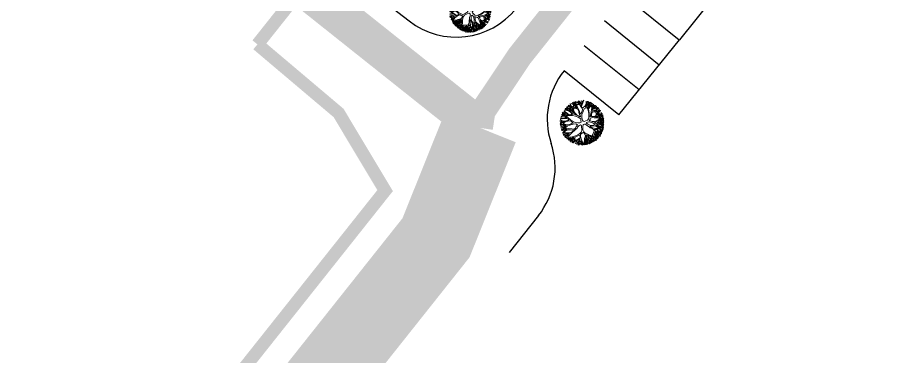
# Model space of a CAD drawing. Header units: metres. Extents: x -664657 to -643449, y -1076720 to -1062383.
# Drawn here: x -660421.5 to -660353.4, y -1066221.1 to -1066194.7 of the extents above; entities that cross this region are included whole.
import ezdxf

# ---------------------------------------------------------------- set-up
doc = ezdxf.new("R2010")
doc.units = ezdxf.units.M
doc.header["$LTSCALE"] = 0.1
doc.linetypes.add('DASHED', pattern=[19.05, 12.7, -6.35])
doc.linetypes.add('EVENDASH', pattern=[6.35, 3.175, -3.175])
doc.layers.get('0').update_dxf_attribs({"color": 8, "lineweight": 9})
doc.layers.add('AA_THER_DOPRAVA', color=142, linetype='Continuous')
doc.layers.add('AA_THER_KOMUNIKACE', color=201, linetype='Continuous')
doc.layers.add('AA_THER_STAFAZ', color=252, linetype='Continuous', lineweight=0)

# ---------------------------------------------------------------- blocks, each defined once
blk = doc.blocks.new('A$C0C461CEA')
for p, q in [((-0.394, 0.388), (-0.424, 0.459)), ((-0.424, 0.459), (-0.372, 0.399)), ((-0.386, 0.487), (-0.377, 0.497)), ((-0.28, 0.452), (-0.386, 0.487)), ((-0.377, 0.497), (-0.291, 0.473)), ((-0.291, 0.473), (-0.326, 0.577)), ((-0.326, 0.577), (-0.279, 0.488)), ((-0.256, 0.522), (-0.284, 0.582)), ((-0.284, 0.582), (-0.25, 0.553)), ((-0.209, 0.421), (-0.28, 0.452)), ((-0.279, 0.488), (-0.209, 0.448)), ((-0.207, 0.472), (-0.256, 0.522)), ((-0.25, 0.553), (-0.251, 0.627)), ((-0.251, 0.627), (-0.205, 0.61)), ((-0.215, 0.587), (-0.164, 0.562)), ((-0.208, 0.57), (-0.215, 0.587)), ((-0.212, 0.536), (-0.208, 0.57)), ((-0.186, 0.48), (-0.212, 0.536)), ((-0.209, 0.448), (-0.207, 0.472)), ((-0.205, 0.61), (-0.205, 0.641)), ((-0.205, 0.641), (-0.143, 0.596)), ((-0.163, 0.47), (-0.186, 0.48)), ((-0.164, 0.562), (-0.163, 0.47)), ((-0.143, 0.596), (-0.108, 0.579)), ((-0.134, 0.562), (-0.138, 0.487)), ((-0.138, 0.487), (-0.095, 0.443)), ((-0.108, 0.579), (-0.136, 0.688)), ((-0.136, 0.688), (-0.031, 0.479)), ((-0.111, 0.544), (-0.134, 0.562)), ((-0.084, 0.536), (-0.111, 0.544)), ((-0.095, 0.443), (-0.013, 0.385)), ((-0.062, 0.681), (-0.084, 0.71)), ((-0.084, 0.71), (-0.025, 0.681)), ((-0.05, 0.471), (-0.084, 0.536)), ((0.086, 0.573), (-0.062, 0.681)), ((-0.013, 0.385), (-0.05, 0.471)), ((-0.031, 0.479), (0.019, 0.379)), ((-0.025, 0.681), (-0.029, 0.73)), ((-0.029, 0.73), (-0.001, 0.656)), ((0.063, 0.606), (-0.009, 0.765)), ((-0.009, 0.765), (0.101, 0.706)), ((-0.001, 0.656), (0.063, 0.606)), ((0.049, 0.709), (0.1, 0.674)), ((0.071, 0.64), (0.049, 0.709)), ((0.115, 0.58), (0.071, 0.64)), ((0.141, 0.467), (0.086, 0.573)), ((0.101, 0.706), (0.094, 0.804)), ((0.094, 0.804), (0.195, 0.61)), ((0.1, 0.674), (0.148, 0.626)), ((0.154, 0.458), (0.115, 0.58)), ((0.214, 0.725), (0.134, 0.788)), ((0.134, 0.788), (0.212, 0.751)), ((0.175, 0.322), (0.141, 0.467)), ((0.148, 0.626), (0.198, 0.54)), ((0.193, 0.345), (0.154, 0.458)), ((0.191, 0.795), (0.205, 0.826)), ((0.231, 0.749), (0.191, 0.795)), ((0.195, 0.61), (0.214, 0.725)), ((0.198, 0.54), (0.234, 0.438)), ((0.205, 0.826), (0.247, 0.779)), ((0.212, 0.751), (0.231, 0.749)), ((0.212, 0.581), (0.226, 0.644)), ((0.236, 0.499), (0.212, 0.581)), ((0.226, 0.644), (0.236, 0.684)), ((0.236, 0.684), (0.278, 0.625)), ((0.281, 0.388), (0.236, 0.499)), ((0.247, 0.779), (0.283, 0.818)), ((0.256, 0.734), (0.28, 0.713)), ((0.257, 0.695), (0.256, 0.734)), ((0.272, 0.676), (0.257, 0.695)), ((0.278, 0.625), (0.267, 0.543)), ((0.267, 0.543), (0.281, 0.388)), ((0.291, 0.657), (0.272, 0.676)), ((0.283, 0.818), (0.273, 0.766)), ((0.273, 0.766), (0.303, 0.735)), ((0.28, 0.713), (0.29, 0.678)), ((0.29, 0.678), (0.291, 0.657)), ((0.298, 0.594), (0.316, 0.668)), ((0.299, 0.519), (0.298, 0.594)), ((0.359, 0.578), (0.299, 0.519)), ((0.303, 0.735), (0.335, 0.855)), ((0.318, 0.477), (0.314, 0.414)), ((0.316, 0.668), (0.354, 0.641)), ((0.392, 0.572), (0.318, 0.477)), ((0.335, 0.855), (0.332, 0.706)), ((0.332, 0.706), (0.398, 0.641)), ((0.354, 0.641), (0.373, 0.618)), ((0.373, 0.618), (0.359, 0.578)), ((0.448, 0.732), (0.381, 0.832)), ((0.381, 0.832), (0.473, 0.745)), ((0.469, 0.501), (0.392, 0.572)), ((0.398, 0.641), (0.448, 0.732)), ((0.419, 0.639), (0.417, 0.618)), ((0.417, 0.618), (0.449, 0.568)), ((0.438, 0.663), (0.419, 0.639)), ((0.471, 0.697), (0.438, 0.663)), ((0.449, 0.568), (0.492, 0.518)), ((0.483, 0.777), (0.463, 0.845)), ((0.463, 0.845), (0.503, 0.812)), ((0.532, 0.422), (0.469, 0.501)), ((0.482, 0.682), (0.471, 0.697)), ((0.473, 0.745), (0.483, 0.777)), ((0.492, 0.669), (0.482, 0.682)), ((0.49, 0.711), (0.491, 0.762)), ((0.505, 0.682), (0.49, 0.711)), ((0.491, 0.762), (0.519, 0.739)), ((0.503, 0.634), (0.492, 0.669)), ((0.492, 0.518), (0.511, 0.491)), ((0.503, 0.812), (0.541, 0.849)), ((0.512, 0.575), (0.503, 0.634)), ((0.518, 0.634), (0.505, 0.682)), ((0.511, 0.491), (0.512, 0.575)), ((0.519, 0.739), (0.518, 0.634)), ((0.541, 0.849), (0.523, 0.775)), ((0.523, 0.775), (0.552, 0.829)), ((0.53, 0.531), (0.539, 0.622)), ((0.551, 0.471), (0.53, 0.531)), ((0.539, 0.622), (0.547, 0.66)), ((0.544, 0.723), (0.568, 0.689)), ((0.547, 0.66), (0.544, 0.723)), ((0.552, 0.829), (0.55, 0.733)), ((0.55, 0.733), (0.572, 0.716)), ((0.562, 0.609), (0.551, 0.471)), ((0.568, 0.689), (0.562, 0.609)), ((0.574, 0.456), (0.571, 0.374)), ((0.572, 0.716), (0.592, 0.82)), ((0.581, 0.563), (0.574, 0.456)), ((0.6, 0.66), (0.581, 0.563)), ((0.592, 0.82), (0.599, 0.69)), ((0.599, 0.69), (0.656, 0.641)), ((0.629, 0.644), (0.6, 0.66)), ((0.732, 0.619), (0.623, 0.824)), ((0.623, 0.824), (0.721, 0.691)), ((0.699, 0.587), (0.629, 0.644)), ((0.656, 0.641), (0.716, 0.594)), ((0.735, 0.569), (0.699, 0.587)), ((0.716, 0.594), (0.732, 0.619)), ((0.721, 0.691), (0.725, 0.772)), ((0.725, 0.772), (0.739, 0.638)), ((0.736, 0.502), (0.735, 0.569)), ((0.738, 0.409), (0.736, 0.502)), ((0.739, 0.638), (0.773, 0.691)), ((0.756, 0.617), (0.75, 0.55)), ((0.75, 0.55), (0.759, 0.494)), ((0.785, 0.647), (0.756, 0.617)), ((0.759, 0.494), (0.811, 0.549)), ((0.773, 0.691), (0.762, 0.79)), ((0.762, 0.79), (0.78, 0.708)), ((0.772, 0.454), (0.768, 0.41)), ((0.847, 0.53), (0.772, 0.454)), ((0.78, 0.708), (0.782, 0.71)), ((0.782, 0.71), (0.826, 0.755)), ((0.811, 0.549), (0.785, 0.647)), ((0.826, 0.755), (0.807, 0.687)), ((0.807, 0.687), (0.84, 0.599)), ((0.84, 0.599), (0.888, 0.613)), ((1.024, 0.679), (0.847, 0.53)), ((0.888, 0.613), (0.897, 0.711)), ((0.897, 0.711), (0.915, 0.627)), ((0.915, 0.627), (1.024, 0.679)), ((0.955, 0.401), (1.039, 0.454)), ((1.039, 0.454), (1.103, 0.589)), ((1.103, 0.589), (1.074, 0.465)), ((1.074, 0.465), (1.137, 0.506)), ((1.117, 0.447), (1.085, 0.438)), ((1.102, 0.394), (1.117, 0.447)), ((1.137, 0.506), (1.166, 0.562)), ((1.154, 0.472), (1.142, 0.409)), ((1.213, 0.508), (1.154, 0.472)), ((1.166, 0.562), (1.164, 0.508)), ((1.164, 0.508), (1.213, 0.508)), ((1.193, 0.416), (1.206, 0.47)), ((1.206, 0.47), (1.232, 0.441)), ((-0.493, -0.002), (-0.644, 0.041)), ((-0.644, 0.041), (-0.485, 0.03)), ((-0.635, 0.101), (-0.551, 0.117)), ((-0.519, 0.086), (-0.635, 0.101)), ((-0.612, 0.165), (-0.577, 0.172)), ((-0.557, 0.142), (-0.612, 0.165)), ((-0.577, 0.172), (-0.583, 0.229)), ((-0.583, 0.229), (-0.536, 0.174)), ((-0.551, 0.117), (-0.557, 0.142)), ((-0.526, 0.187), (-0.556, 0.247)), ((-0.556, 0.247), (-0.505, 0.187)), ((-0.495, 0.221), (-0.55, 0.309)), ((-0.55, 0.309), (-0.495, 0.256)), ((-0.536, 0.174), (-0.526, 0.187)), ((-0.509, 0.126), (-0.526, 0.126)), ((-0.526, 0.126), (-0.492, 0.08)), ((-0.485, 0.03), (-0.519, 0.086)), ((-0.416, 0.057), (-0.509, 0.126)), ((-0.505, 0.187), (-0.335, 0.163)), ((-0.436, 0.238), (-0.503, 0.376)), ((-0.503, 0.376), (-0.397, 0.235)), ((-0.495, 0.256), (-0.436, 0.238)), ((-0.415, 0.205), (-0.495, 0.221)), ((-0.492, 0.08), (-0.453, 0.038)), ((-0.394, 0.371), (-0.482, 0.412)), ((-0.482, 0.412), (-0.394, 0.388)), ((-0.444, 0.15), (-0.46, 0.141)), ((-0.46, 0.141), (-0.318, -0.013)), ((-0.453, 0.038), (-0.411, 0.003)), ((-0.353, 0.149), (-0.444, 0.15)), ((-0.354, -0.026), (-0.416, 0.057)), ((-0.335, 0.163), (-0.415, 0.205)), ((-0.411, 0.003), (-0.354, -0.026)), ((-0.397, 0.235), (-0.263, 0.181)), ((-0.256, 0.32), (-0.394, 0.371)), ((-0.372, 0.399), (-0.265, 0.347)), ((-0.273, 0.155), (-0.353, 0.149)), ((-0.191, 0.121), (-0.273, 0.155)), ((-0.265, 0.347), (-0.176, 0.312)), ((-0.263, 0.181), (-0.194, 0.167)), ((-0.174, 0.275), (-0.256, 0.32)), ((-0.194, 0.381), (-0.209, 0.421)), ((-0.162, 0.346), (-0.194, 0.381)), ((-0.194, 0.167), (-0.145, 0.146)), ((-0.099, 0.096), (-0.191, 0.121)), ((-0.176, 0.312), (-0.162, 0.346)), ((-0.142, 0.224), (-0.174, 0.275)), ((-0.157, 0.436), (-0.114, 0.321)), ((-0.081, 0.391), (-0.157, 0.436)), ((-0.145, 0.146), (-0.114, 0.159)), ((-0.114, 0.159), (-0.142, 0.224)), ((-0.114, 0.321), (-0.04, 0.095)), ((-0.05, 0.048), (-0.099, 0.096)), ((0.012, 0.333), (-0.081, 0.391)), ((0, -0.086), (-0.05, 0.048)), ((-0.04, 0.095), (0.101, -0.11)), ((0.154, 0.269), (0.012, 0.333)), ((0.019, 0.379), (0.096, 0.349)), ((0.096, 0.349), (0.175, 0.322)), ((0.266, 0.178), (0.154, 0.269)), ((0.24, 0.295), (0.193, 0.345)), ((0.234, 0.438), (0.258, 0.367)), ((0.308, 0.222), (0.24, 0.295)), ((0.258, 0.367), (0.296, 0.309)), ((0.364, 0.065), (0.266, 0.178)), ((0.296, 0.309), (0.308, 0.222)), ((0.314, 0.414), (0.309, 0.363)), ((0.309, 0.363), (0.334, 0.286)), ((0.334, 0.286), (0.348, 0.221)), ((0.348, 0.221), (0.354, 0.16)), ((0.354, 0.16), (0.409, 0.103)), ((0.435, -0.079), (0.364, 0.065)), ((0.409, 0.103), (0.439, 0.053)), ((0.439, 0.053), (0.476, 0.01)), ((0.476, 0.01), (0.498, 0.096)), ((0.485, 0.148), (0.513, 0.258)), ((0.498, 0.096), (0.485, 0.148)), ((0.513, 0.258), (0.54, 0.324)), ((0.588, 0.099), (0.514, -0.053)), ((0.54, 0.324), (0.532, 0.422)), ((0.534, 0.218), (0.533, 0.155)), ((0.533, 0.155), (0.567, 0.153)), ((0.551, 0.283), (0.534, 0.218)), ((0.571, 0.374), (0.551, 0.283)), ((0.567, 0.153), (0.619, 0.192)), ((0.726, 0.197), (0.588, 0.099)), ((0.619, 0.192), (0.694, 0.255)), ((0.694, 0.255), (0.731, 0.289)), ((0.834, 0.289), (0.726, 0.197)), ((0.731, 0.289), (0.76, 0.363)), ((0.76, 0.363), (0.738, 0.409)), ((0.768, 0.41), (0.8, 0.37)), ((0.8, 0.37), (0.955, 0.401)), ((0.992, 0.29), (0.834, 0.289)), ((0.943, 0.354), (0.922, 0.336)), ((0.922, 0.336), (0.992, 0.342)), ((0.934, -0.024), (0.985, 0.138)), ((0.983, 0.384), (0.943, 0.354)), ((0.99, 0.078), (0.966, -0.017)), ((1.022, 0.404), (0.983, 0.384)), ((0.985, 0.138), (0.99, 0.219)), ((0.99, 0.219), (0.992, 0.29)), ((1.029, 0.181), (0.99, 0.078)), ((0.992, 0.342), (1.008, 0.359)), ((1.008, 0.359), (1.022, 0.404)), ((1.019, 0.28), (1.014, 0.25)), ((1.014, 0.25), (1.022, 0.223)), ((1.04, 0.305), (1.019, 0.28)), ((1.022, 0.223), (1.057, 0.251)), ((1.054, 0.196), (1.029, 0.181)), ((1.065, 0.28), (1.04, 0.305)), ((1.06, 0.421), (1.046, 0.396)), ((1.046, 0.396), (1.046, 0.37)), ((1.046, 0.37), (1.102, 0.394)), ((1.161, 0.247), (1.054, 0.196)), ((1.057, 0.251), (1.11, 0.266)), ((1.085, 0.438), (1.06, 0.421)), ((1.064, -0.035), (1.15, 0.081)), ((1.084, 0.364), (1.065, 0.329)), ((1.065, 0.329), (1.216, 0.353)), ((1.11, 0.266), (1.065, 0.28)), ((1.151, 0.377), (1.084, 0.364)), ((1.115, 0.327), (1.094, 0.318)), ((1.094, 0.318), (1.123, 0.272)), ((1.157, 0.334), (1.115, 0.327)), ((1.123, 0.272), (1.221, 0.303)), ((1.142, 0.409), (1.193, 0.416)), ((1.15, 0.081), (1.193, 0.151)), ((1.216, 0.393), (1.151, 0.377)), ((1.223, 0.332), (1.157, 0.334)), ((1.207, 0.21), (1.161, 0.247)), ((1.221, 0.277), (1.173, 0.268)), ((1.173, 0.268), (1.209, 0.239)), ((1.184, 0.044), (1.176, -0.007)), ((1.242, 0.072), (1.184, 0.044)), ((1.201, 0.118), (1.192, 0.06)), ((1.192, 0.06), (1.242, 0.105)), ((1.193, 0.151), (1.207, 0.21)), ((1.249, 0.194), (1.201, 0.132)), ((1.201, 0.132), (1.201, 0.118)), ((1.209, 0.239), (1.221, 0.277)), ((1.216, 0.353), (1.216, 0.393)), ((1.221, 0.303), (1.223, 0.332)), ((1.232, 0.441), (1.276, 0.429)), ((1.265, 0.299), (1.236, 0.242)), ((1.236, 0.242), (1.263, 0.236)), ((1.276, 0.429), (1.239, 0.399)), ((1.239, 0.399), (1.239, 0.378)), ((1.239, 0.378), (1.266, 0.383)), ((1.242, 0.105), (1.277, 0.128)), ((1.297, 0.051), (1.242, 0.072)), ((1.268, 0.179), (1.249, 0.194)), ((1.263, 0.236), (1.379, 0.275)), ((1.336, 0.335), (1.265, 0.299)), ((1.266, 0.383), (1.281, 0.398)), ((1.314, 0.169), (1.268, 0.179)), ((1.308, 0.383), (1.275, 0.358)), ((1.275, 0.358), (1.336, 0.335)), ((1.294, 0.108), (1.276, 0.086)), ((1.276, 0.086), (1.305, 0.077)), ((1.277, 0.128), (1.319, 0.158)), ((1.281, 0.398), (1.308, 0.383)), ((1.411, 0.18), (1.289, 0.213)), ((1.289, 0.213), (1.317, 0.184)), ((1.327, 0.131), (1.294, 0.108)), ((1.347, 0.037), (1.297, 0.051)), ((1.379, 0.275), (1.301, 0.236)), ((1.301, 0.236), (1.411, 0.18)), ((1.305, 0.077), (1.384, 0.138)), ((1.319, 0.158), (1.314, 0.169)), ((1.317, 0.184), (1.443, 0.155)), ((1.367, 0.149), (1.327, 0.131)), ((1.443, 0.155), (1.34, 0.081)), ((1.34, 0.081), (1.406, 0.061)), ((1.386, 0.006), (1.347, 0.037)), ((1.384, 0.138), (1.367, 0.149)), ((1.367, -0.026), (1.386, 0.006)), ((1.421, 0.016), (1.398, -0.011)), ((1.406, 0.061), (1.454, 0.109)), ((1.495, 0.013), (1.421, 0.016)), ((1.454, 0.109), (1.431, 0.05)), ((1.431, 0.05), (1.495, 0.013)), ((-0.722, -0.374), (-0.67, -0.354)), ((-0.605, -0.381), (-0.722, -0.374)), ((-0.721, -0.288), (-0.583, -0.227)), ((-0.67, -0.354), (-0.721, -0.288)), ((-0.705, -0.422), (-0.705, -0.403)), ((-0.705, -0.403), (-0.475, -0.468)), ((-0.602, -0.457), (-0.705, -0.422)), ((-0.701, -0.157), (-0.672, -0.144)), ((-0.634, -0.167), (-0.701, -0.157)), ((-0.672, -0.144), (-0.697, -0.115)), ((-0.697, -0.115), (-0.649, -0.134)), ((-0.599, -0.118), (-0.687, -0.081)), ((-0.687, -0.081), (-0.582, -0.108)), ((-0.508, -0.101), (-0.659, -0.004)), ((-0.659, -0.004), (-0.5, -0.057)), ((-0.49, -0.229), (-0.658, -0.302)), ((-0.658, -0.302), (-0.588, -0.343)), ((-0.649, -0.134), (-0.599, -0.118)), ((-0.583, -0.227), (-0.634, -0.167)), ((-0.561, -0.129), (-0.611, -0.142)), ((-0.611, -0.142), (-0.575, -0.175)), ((-0.429, -0.459), (-0.605, -0.381)), ((-0.588, -0.343), (-0.459, -0.411)), ((-0.582, -0.108), (-0.544, -0.105)), ((-0.575, -0.175), (-0.552, -0.204)), ((-0.519, -0.137), (-0.561, -0.129)), ((-0.552, -0.204), (-0.506, -0.197)), ((-0.544, -0.105), (-0.508, -0.101)), ((-0.491, -0.179), (-0.519, -0.137)), ((-0.506, -0.197), (-0.448, -0.22)), ((-0.5, -0.057), (-0.412, -0.054)), ((-0.412, -0.054), (-0.493, -0.002)), ((-0.33, -0.078), (-0.491, -0.12)), ((-0.491, -0.12), (-0.481, -0.145)), ((-0.444, -0.203), (-0.491, -0.179)), ((-0.465, -0.267), (-0.49, -0.229)), ((-0.481, -0.145), (-0.435, -0.149)), ((-0.431, -0.251), (-0.465, -0.267)), ((-0.459, -0.411), (-0.383, -0.446)), ((-0.448, -0.22), (-0.444, -0.203)), ((-0.435, -0.149), (-0.35, -0.207)), ((-0.402, -0.266), (-0.431, -0.251)), ((-0.281, -0.328), (-0.402, -0.266)), ((-0.35, -0.207), (-0.2, -0.314)), ((-0.208, -0.104), (-0.33, -0.078)), ((-0.318, -0.013), (-0.221, -0.06)), ((-0.284, -0.456), (-0.182, -0.436)), ((-0.167, -0.411), (-0.281, -0.328)), ((-0.221, -0.06), (-0.118, -0.072)), ((-0.023, -0.134), (-0.208, -0.104)), ((-0.2, -0.314), (-0.141, -0.358)), ((-0.182, -0.436), (-0.167, -0.411)), ((-0.141, -0.358), (-0.098, -0.387)), ((-0.118, -0.072), (-0.051, -0.067)), ((0.06, -0.41), (-0.099, -0.448)), ((-0.098, -0.387), (-0.025, -0.371)), ((-0.051, -0.067), (0, -0.086)), ((-0.025, -0.371), (0.046, -0.318)), ((0.101, -0.19), (-0.023, -0.134)), ((0.046, -0.318), (0.128, -0.29)), ((0.101, -0.37), (0.06, -0.41)), ((0.101, -0.11), (0.215, -0.18)), ((0.147, -0.271), (0.101, -0.19)), ((0.202, -0.337), (0.101, -0.37)), ((0.128, -0.29), (0.147, -0.271)), ((0.284, -0.347), (0.202, -0.337)), ((0.215, -0.18), (0.302, -0.23)), ((0.301, -0.364), (0.284, -0.347)), ((0.295, -0.448), (0.313, -0.389)), ((0.313, -0.389), (0.301, -0.364)), ((0.302, -0.23), (0.386, -0.241)), ((0.414, -0.386), (0.348, -0.481)), ((0.386, -0.241), (0.412, -0.157)), ((0.412, -0.132), (0.435, -0.079)), ((0.412, -0.157), (0.412, -0.132)), ((0.482, -0.404), (0.414, -0.386)), ((0.518, -0.429), (0.482, -0.404)), ((0.514, -0.053), (0.492, -0.182)), ((0.492, -0.182), (0.493, -0.246)), ((0.493, -0.246), (0.533, -0.274)), ((0.544, -0.477), (0.518, -0.429)), ((0.533, -0.274), (0.71, -0.29)), ((0.601, -0.382), (0.587, -0.408)), ((0.587, -0.408), (0.628, -0.487)), ((0.66, -0.39), (0.601, -0.382)), ((0.74, -0.406), (0.66, -0.39)), ((0.71, -0.29), (0.814, -0.262)), ((0.768, -0.431), (0.74, -0.406)), ((0.831, -0.489), (0.768, -0.431)), ((0.773, -0.347), (0.846, -0.329)), ((0.833, -0.407), (0.773, -0.347)), ((0.814, -0.262), (0.864, -0.159)), ((0.896, -0.469), (0.833, -0.407)), ((0.846, -0.329), (0.914, -0.295)), ((0.864, -0.159), (0.934, -0.024)), ((0.908, -0.119), (0.897, -0.15)), ((0.897, -0.15), (0.901, -0.228)), ((0.901, -0.228), (0.946, -0.198)), ((0.966, -0.017), (0.908, -0.119)), ((0.914, -0.295), (0.987, -0.292)), ((0.946, -0.198), (0.973, -0.127)), ((0.973, -0.127), (1.064, -0.035)), ((1.009, -0.187), (0.98, -0.225)), ((0.98, -0.225), (1.12, -0.297)), ((0.987, -0.292), (1.076, -0.35)), ((1.026, -0.151), (1.009, -0.187)), ((1.084, -0.067), (1.026, -0.151)), ((1.076, -0.35), (1.146, -0.402)), ((1.138, -0.047), (1.084, -0.067)), ((1.12, -0.297), (1.208, -0.294)), ((1.322, -0.346), (1.122, -0.328)), ((1.122, -0.328), (1.314, -0.377)), ((1.225, -0.095), (1.138, -0.047)), ((1.146, -0.366), (1.331, -0.398)), ((1.205, -0.406), (1.146, -0.366)), ((1.146, -0.402), (1.247, -0.462)), ((1.176, -0.007), (1.277, -0.02)), ((1.293, -0.438), (1.205, -0.406)), ((1.208, -0.294), (1.276, -0.187)), ((1.271, -0.153), (1.225, -0.095)), ((1.231, -0.04), (1.321, -0.091)), ((1.289, -0.041), (1.231, -0.04)), ((1.287, -0.212), (1.256, -0.26)), ((1.256, -0.26), (1.262, -0.288)), ((1.262, -0.288), (1.356, -0.236)), ((1.276, -0.187), (1.271, -0.153)), ((1.277, -0.02), (1.367, -0.026)), ((1.324, -0.116), (1.277, -0.096)), ((1.277, -0.096), (1.303, -0.157)), ((1.318, -0.192), (1.287, -0.212)), ((1.346, -0.047), (1.289, -0.041)), ((1.35, -0.423), (1.293, -0.438)), ((1.394, -0.229), (1.298, -0.308)), ((1.298, -0.308), (1.389, -0.301)), ((1.303, -0.157), (1.324, -0.116)), ((1.314, -0.377), (1.526, -0.421)), ((1.356, -0.236), (1.318, -0.192)), ((1.321, -0.091), (1.346, -0.047)), ((1.436, -0.382), (1.322, -0.346)), ((1.331, -0.398), (1.35, -0.423)), ((1.347, -0.14), (1.333, -0.161)), ((1.333, -0.161), (1.36, -0.194)), ((1.439, -0.334), (1.334, -0.329)), ((1.334, -0.329), (1.521, -0.375)), ((1.374, -0.053), (1.346, -0.093)), ((1.346, -0.093), (1.374, -0.091)), ((1.368, -0.148), (1.347, -0.14)), ((1.374, -0.091), (1.353, -0.129)), ((1.353, -0.129), (1.41, -0.147)), ((1.36, -0.194), (1.389, -0.194)), ((1.4, -0.166), (1.368, -0.148)), ((1.514, -0.029), (1.374, -0.053)), ((1.526, -0.421), (1.375, -0.412)), ((1.375, -0.412), (1.53, -0.449)), ((1.389, -0.194), (1.421, -0.179)), ((1.389, -0.301), (1.527, -0.295)), ((1.476, -0.191), (1.394, -0.229)), ((1.398, -0.011), (1.514, -0.029)), ((1.421, -0.179), (1.4, -0.166)), ((1.41, -0.147), (1.519, -0.094)), ((1.519, -0.094), (1.431, -0.145)), ((1.431, -0.145), (1.486, -0.17)), ((1.521, -0.375), (1.436, -0.382)), ((1.513, -0.369), (1.439, -0.334)), ((1.541, -0.201), (1.476, -0.191)), ((1.486, -0.17), (1.527, -0.148)), ((1.527, -0.295), (1.496, -0.321)), ((1.496, -0.321), (1.528, -0.358)), ((1.527, -0.148), (1.511, -0.184)), ((1.511, -0.184), (1.541, -0.201)), ((1.528, -0.358), (1.513, -0.369)), ((-0.671, -0.512), (-0.715, -0.477)), ((-0.715, -0.477), (-0.643, -0.483)), ((-0.697, -0.539), (-0.671, -0.512)), ((-0.651, -0.541), (-0.697, -0.539)), ((-0.537, -0.67), (-0.676, -0.63)), ((-0.676, -0.63), (-0.569, -0.633)), ((-0.67, -0.585), (-0.643, -0.564)), ((-0.628, -0.583), (-0.67, -0.585)), ((-0.643, -0.564), (-0.651, -0.541)), ((-0.643, -0.483), (-0.602, -0.457)), ((-0.639, -0.698), (-0.537, -0.67)), ((-0.507, -0.691), (-0.639, -0.698)), ((-0.569, -0.633), (-0.628, -0.583)), ((-0.54, -0.767), (-0.622, -0.732)), ((-0.622, -0.732), (-0.532, -0.735)), ((-0.562, -0.478), (-0.608, -0.497)), ((-0.608, -0.497), (-0.603, -0.545)), ((-0.603, -0.545), (-0.555, -0.54)), ((-0.483, -0.76), (-0.59, -0.822)), ((-0.59, -0.822), (-0.54, -0.767)), ((-0.569, -0.566), (-0.571, -0.578)), ((-0.571, -0.578), (-0.503, -0.638)), ((-0.439, -0.537), (-0.569, -0.566)), ((-0.568, -0.862), (-0.416, -0.81)), ((-0.457, -0.859), (-0.568, -0.862)), ((-0.528, -0.49), (-0.562, -0.478)), ((-0.555, -0.54), (-0.523, -0.534)), ((-0.532, -0.735), (-0.456, -0.699)), ((-0.5, -0.512), (-0.528, -0.49)), ((-0.523, -0.534), (-0.5, -0.512)), ((-0.519, -0.958), (-0.457, -0.859)), ((-0.456, -0.699), (-0.507, -0.691)), ((-0.503, -0.638), (-0.373, -0.687)), ((-0.374, -0.724), (-0.483, -0.76)), ((-0.475, -0.468), (-0.429, -0.459)), ((-0.388, -0.824), (-0.446, -0.892)), ((-0.274, -0.489), (-0.439, -0.537)), ((-0.416, -0.81), (-0.302, -0.746)), ((-0.329, -0.8), (-0.388, -0.824)), ((-0.383, -0.446), (-0.284, -0.456)), ((-0.381, -0.913), (-0.335, -0.847)), ((-0.302, -0.746), (-0.374, -0.724)), ((-0.373, -0.687), (-0.256, -0.714)), ((-0.335, -0.847), (-0.287, -0.798)), ((-0.287, -0.798), (-0.329, -0.8)), ((-0.283, -0.813), (-0.322, -0.887)), ((-0.221, -0.753), (-0.283, -0.813)), ((-0.099, -0.448), (-0.274, -0.489)), ((-0.256, -0.714), (-0.076, -0.727)), ((-0.092, -0.771), (-0.221, -0.753)), ((-0.004, -0.791), (-0.092, -0.771)), ((-0.076, -0.727), (0.048, -0.713)), ((-0.04, -0.918), (-0.024, -0.869)), ((0.014, -0.86), (-0.027, -0.987)), ((-0.024, -0.869), (-0.002, -0.812)), ((-0.002, -0.812), (-0.004, -0.791)), ((0.055, -0.78), (0.014, -0.86)), ((0.048, -0.713), (0.165, -0.682)), ((0.103, -0.771), (0.055, -0.78)), ((0.185, -0.745), (0.103, -0.771)), ((0.165, -0.682), (0.215, -0.623)), ((0.227, -0.745), (0.185, -0.745)), ((0.215, -0.623), (0.252, -0.551)), ((0.25, -0.786), (0.227, -0.745)), ((0.243, -0.953), (0.249, -0.862)), ((0.249, -0.862), (0.25, -0.786)), ((0.252, -0.551), (0.271, -0.484)), ((0.271, -0.484), (0.295, -0.448)), ((0.276, -0.629), (0.273, -0.73)), ((0.273, -0.73), (0.303, -0.824)), ((0.309, -0.559), (0.276, -0.629)), ((0.303, -0.824), (0.376, -0.924)), ((0.348, -0.481), (0.309, -0.559)), ((0.574, -0.561), (0.544, -0.477)), ((0.627, -0.632), (0.574, -0.561)), ((0.648, -0.697), (0.627, -0.632)), ((0.628, -0.487), (0.7, -0.576)), ((0.706, -0.765), (0.648, -0.697)), ((0.68, -0.635), (0.71, -0.698)), ((0.723, -0.641), (0.68, -0.635)), ((0.7, -0.576), (0.793, -0.643)), ((0.766, -0.864), (0.706, -0.765)), ((0.71, -0.698), (0.771, -0.775)), ((0.755, -0.654), (0.723, -0.641)), ((0.793, -0.687), (0.755, -0.654)), ((0.766, -0.918), (0.766, -0.864)), ((0.771, -0.775), (0.873, -0.86)), ((0.789, -0.874), (0.884, -0.921)), ((0.804, -0.903), (0.789, -0.874)), ((0.793, -0.643), (0.86, -0.669)), ((0.861, -0.713), (0.793, -0.687)), ((0.885, -0.552), (0.831, -0.489)), ((0.86, -0.669), (0.919, -0.683)), ((0.923, -0.765), (0.861, -0.713)), ((0.873, -0.86), (0.932, -0.9)), ((0.927, -0.618), (0.885, -0.552)), ((0.987, -0.527), (0.896, -0.469)), ((0.919, -0.683), (0.953, -0.683)), ((0.975, -0.826), (0.923, -0.765)), ((0.953, -0.683), (0.927, -0.618)), ((0.943, -0.738), (0.987, -0.729)), ((0.979, -0.769), (0.943, -0.738)), ((0.973, -0.572), (1.072, -0.589)), ((0.997, -0.622), (0.973, -0.572)), ((1.031, -0.928), (0.975, -0.826)), ((1.005, -0.804), (0.979, -0.769)), ((1.063, -0.541), (0.987, -0.527)), ((0.987, -0.729), (1.026, -0.796)), ((1.018, -0.681), (0.997, -0.622)), ((1.045, -0.869), (1.005, -0.804)), ((1.087, -0.68), (1.018, -0.681)), ((1.026, -0.796), (1.051, -0.84)), ((1.033, -0.716), (1.053, -0.774)), ((1.078, -0.743), (1.033, -0.716)), ((1.075, -0.925), (1.045, -0.869)), ((1.051, -0.84), (1.075, -0.882)), ((1.053, -0.774), (1.127, -0.856)), ((1.084, -0.55), (1.063, -0.541)), ((1.072, -0.589), (1.119, -0.642)), ((1.075, -0.882), (1.075, -0.925)), ((1.111, -0.744), (1.078, -0.743)), ((1.24, -0.542), (1.084, -0.55)), ((1.259, -1.006), (1.085, -0.865)), ((1.085, -0.865), (1.242, -1.046)), ((1.171, -0.679), (1.087, -0.68)), ((1.099, -0.713), (1.174, -0.717)), ((1.139, -0.759), (1.099, -0.713)), ((1.151, -0.786), (1.111, -0.744)), ((1.119, -0.642), (1.171, -0.679)), ((1.127, -0.856), (1.163, -0.878)), ((1.135, -0.61), (1.181, -0.601)), ((1.169, -0.658), (1.135, -0.61)), ((1.193, -0.78), (1.139, -0.759)), ((1.217, -0.83), (1.151, -0.786)), ((1.163, -0.878), (1.239, -0.897)), ((1.218, -0.683), (1.169, -0.658)), ((1.271, -0.556), (1.173, -0.572)), ((1.173, -0.572), (1.345, -0.623)), ((1.174, -0.717), (1.193, -0.78)), ((1.181, -0.601), (1.228, -0.603)), ((1.239, -0.897), (1.217, -0.83)), ((1.262, -0.674), (1.218, -0.683)), ((1.22, -0.716), (1.225, -0.775)), ((1.246, -0.741), (1.22, -0.716)), ((1.225, -0.775), (1.289, -0.835)), ((1.228, -0.603), (1.262, -0.674)), ((1.328, -0.531), (1.24, -0.542)), ((1.293, -0.863), (1.24, -0.831)), ((1.24, -0.831), (1.264, -0.903)), ((1.269, -0.792), (1.246, -0.741)), ((1.247, -0.462), (1.328, -0.531)), ((1.339, -0.652), (1.266, -0.621)), ((1.266, -0.621), (1.279, -0.67)), ((1.292, -0.73), (1.269, -0.733)), ((1.269, -0.733), (1.293, -0.833)), ((1.289, -0.835), (1.269, -0.792)), ((1.32, -0.545), (1.271, -0.556)), ((1.279, -0.67), (1.304, -0.696)), ((1.314, -0.791), (1.292, -0.73)), ((1.293, -0.833), (1.345, -0.856)), ((1.327, -0.913), (1.293, -0.863)), ((1.304, -0.696), (1.367, -0.69)), ((1.308, -0.455), (1.382, -0.454)), ((1.323, -0.478), (1.308, -0.455)), ((1.366, -0.826), (1.314, -0.791)), ((1.345, -0.856), (1.318, -0.856)), ((1.318, -0.856), (1.327, -0.913)), ((1.362, -0.62), (1.32, -0.545)), ((1.351, -0.74), (1.321, -0.736)), ((1.321, -0.736), (1.366, -0.826)), ((1.367, -0.498), (1.323, -0.478)), ((1.367, -0.69), (1.339, -0.652)), ((1.345, -0.623), (1.362, -0.62)), ((1.406, -0.775), (1.351, -0.74)), ((1.492, -0.575), (1.361, -0.539)), ((1.361, -0.539), (1.376, -0.585)), ((1.404, -0.631), (1.364, -0.641)), ((1.364, -0.641), (1.432, -0.706)), ((1.403, -0.475), (1.367, -0.498)), ((1.376, -0.585), (1.48, -0.613)), ((1.382, -0.454), (1.403, -0.475)), ((1.432, -0.706), (1.386, -0.715)), ((1.386, -0.715), (1.406, -0.775)), ((1.434, -0.521), (1.395, -0.521)), ((1.395, -0.521), (1.492, -0.575)), ((1.457, -0.664), (1.404, -0.631)), ((1.53, -0.449), (1.415, -0.452)), ((1.415, -0.452), (1.445, -0.477)), ((1.485, -0.543), (1.434, -0.521)), ((1.461, -0.634), (1.444, -0.636)), ((1.444, -0.636), (1.457, -0.664)), ((1.445, -0.477), (1.505, -0.474)), ((1.48, -0.613), (1.461, -0.634)), ((1.505, -0.474), (1.477, -0.522)), ((1.477, -0.522), (1.485, -0.543)), ((-0.458, -0.964), (-0.519, -0.958)), ((-0.463, -0.909), (-0.469, -0.936)), ((-0.469, -0.936), (-0.415, -0.93)), ((-0.446, -0.892), (-0.463, -0.909)), ((-0.456, -0.999), (-0.458, -0.964)), ((-0.402, -0.959), (-0.456, -0.999)), ((-0.415, -0.93), (-0.381, -0.913)), ((-0.275, -0.955), (-0.402, -0.959)), ((-0.396, -1.075), (-0.275, -0.955)), ((-0.237, -0.968), (-0.396, -1.075)), ((-0.36, -1.114), (-0.235, -1.047)), ((-0.351, -1.121), (-0.36, -1.114)), ((-0.322, -0.887), (-0.355, -0.942)), ((-0.355, -0.942), (-0.206, -0.924)), ((-0.255, -1.094), (-0.351, -1.121)), ((-0.305, -1.172), (-0.267, -1.159)), ((-0.305, -1.187), (-0.305, -1.172)), ((-0.273, -1.193), (-0.305, -1.187)), ((-0.254, -1.22), (-0.273, -1.193)), ((-0.267, -1.159), (-0.255, -1.094)), ((-0.227, -1.182), (-0.254, -1.22)), ((-0.242, -1.119), (-0.248, -1.151)), ((-0.248, -1.151), (-0.172, -1.146)), ((-0.222, -1.071), (-0.242, -1.119)), ((-0.105, -0.95), (-0.237, -0.968)), ((-0.235, -1.047), (-0.102, -1.004)), ((-0.189, -1.184), (-0.227, -1.182)), ((-0.142, -1.045), (-0.222, -1.071)), ((-0.206, -0.924), (-0.095, -0.918)), ((-0.141, -1.15), (-0.193, -1.224)), ((-0.193, -1.224), (-0.189, -1.184)), ((-0.172, -1.146), (-0.16, -1.106)), ((-0.16, -1.106), (-0.125, -1.059)), ((-0.146, -1.278), (-0.141, -1.15)), ((-0.125, -1.278), (-0.146, -1.278)), ((-0.125, -1.059), (-0.142, -1.045)), ((-0.109, -1.185), (-0.125, -1.278)), ((-0.098, -1.074), (-0.109, -1.185)), ((-0.078, -0.962), (-0.105, -0.95)), ((-0.102, -1.004), (-0.078, -0.962)), ((-0.075, -1.069), (-0.098, -1.074)), ((-0.095, -0.918), (-0.04, -0.918)), ((-0.066, -1.3), (-0.075, -1.069)), ((-0.041, -1.296), (-0.066, -1.3)), ((-0.029, -1.216), (-0.041, -1.296)), ((-0.027, -0.987), (-0.034, -1.08)), ((-0.034, -1.08), (-0.027, -1.189)), ((-0.006, -1.273), (-0.029, -1.216)), ((-0.027, -1.189), (0.003, -1.241)), ((-0.005, -1.34), (-0.006, -1.273)), ((0.016, -1.281), (-0.005, -1.34)), ((0.003, -1.241), (0.022, -1.26)), ((0.029, -1.341), (0.016, -1.281)), ((0.022, -1.26), (0.051, -1.215)), ((0.051, -1.215), (0.056, -1.171)), ((0.053, -1.265), (0.052, -1.345)), ((0.097, -1.194), (0.053, -1.265)), ((0.056, -1.171), (0.102, -1.129)), ((0.072, -1.268), (0.097, -1.194)), ((0.075, -1.366), (0.072, -1.268)), ((0.102, -1.252), (0.094, -1.366)), ((0.102, -1.129), (0.142, -1.04)), ((0.122, -1.171), (0.102, -1.252)), ((0.184, -1.043), (0.122, -1.171)), ((0.128, -1.374), (0.143, -1.221)), ((0.142, -1.04), (0.206, -0.982)), ((0.143, -1.221), (0.197, -1.113)), ((0.183, -1.225), (0.149, -1.374)), ((0.207, -1.153), (0.183, -1.225)), ((0.246, -0.974), (0.184, -1.043)), ((0.197, -1.113), (0.23, -1.077)), ((0.2, -1.386), (0.217, -1.3)), ((0.206, -0.982), (0.243, -0.953)), ((0.232, -1.127), (0.207, -1.153)), ((0.217, -1.3), (0.228, -1.245)), ((0.219, -1.203), (0.227, -1.18)), ((0.228, -1.245), (0.219, -1.203)), ((0.227, -1.18), (0.232, -1.127)), ((0.23, -1.077), (0.246, -0.974)), ((0.264, -1.085), (0.258, -1.15)), ((0.258, -1.15), (0.261, -1.188)), ((0.261, -1.188), (0.267, -1.213)), ((0.264, -1.316), (0.263, -1.398)), ((0.277, -0.999), (0.264, -1.085)), ((0.284, -1.234), (0.264, -1.316)), ((0.267, -1.213), (0.294, -1.15)), ((0.292, -0.925), (0.277, -0.999)), ((0.279, -1.392), (0.297, -1.24)), ((0.325, -1.162), (0.284, -1.234)), ((0.309, -0.927), (0.292, -0.925)), ((0.294, -1.15), (0.321, -1.112)), ((0.347, -1.25), (0.294, -1.391)), ((0.297, -1.24), (0.34, -1.156)), ((0.33, -0.981), (0.309, -0.927)), ((0.321, -1.112), (0.333, -1.053)), ((0.34, -1.156), (0.325, -1.162)), ((0.333, -1.053), (0.33, -0.981)), ((0.338, -1.397), (0.36, -1.309)), ((0.36, -1.309), (0.347, -1.25)), ((0.374, -0.999), (0.362, -1.036)), ((0.362, -1.036), (0.365, -1.114)), ((0.365, -1.114), (0.382, -1.166)), ((0.41, -1.033), (0.374, -0.999)), ((0.376, -0.924), (0.427, -1.003)), ((0.382, -1.166), (0.395, -1.216)), ((0.395, -1.216), (0.4, -1.254)), ((0.4, -1.254), (0.409, -1.275)), ((0.409, -1.275), (0.423, -1.315)), ((0.444, -1.071), (0.41, -1.033)), ((0.418, -1.245), (0.443, -1.184)), ((0.423, -1.315), (0.418, -1.245)), ((0.427, -1.003), (0.48, -1.062)), ((0.443, -1.184), (0.457, -1.127)), ((0.457, -1.127), (0.444, -1.071)), ((0.48, -1.148), (0.458, -1.192)), ((0.458, -1.192), (0.465, -1.255)), ((0.486, -1.253), (0.46, -1.398)), ((0.465, -1.255), (0.5, -1.209)), ((0.48, -1.062), (0.512, -1.16)), ((0.5, -1.209), (0.48, -1.148)), ((0.482, -1.299), (0.513, -1.24)), ((0.493, -1.337), (0.482, -1.299)), ((0.513, -1.215), (0.486, -1.253)), ((0.539, -1.269), (0.494, -1.396)), ((0.512, -1.16), (0.558, -1.109)), ((0.513, -1.24), (0.513, -1.215)), ((0.527, -1.399), (0.541, -1.319)), ((0.564, -1.133), (0.538, -1.164)), ((0.538, -1.164), (0.551, -1.2)), ((0.541, -1.319), (0.539, -1.269)), ((0.551, -1.2), (0.555, -1.234)), ((0.555, -1.234), (0.577, -1.28)), ((0.558, -1.109), (0.631, -1.046)), ((0.596, -1.13), (0.564, -1.133)), ((0.577, -1.28), (0.61, -1.247)), ((0.603, -1.193), (0.596, -1.13)), ((0.598, -1.319), (0.639, -1.264)), ((0.628, -1.352), (0.598, -1.319)), ((0.61, -1.247), (0.603, -1.193)), ((0.639, -1.264), (0.628, -1.352)), ((0.631, -1.046), (0.693, -0.999)), ((0.692, -1.098), (0.664, -1.19)), ((0.664, -1.19), (0.665, -1.262)), ((0.665, -1.262), (0.678, -1.314)), ((0.678, -1.314), (0.695, -1.358)), ((0.746, -1.013), (0.692, -1.098)), ((0.693, -0.999), (0.75, -0.958)), ((0.695, -1.217), (0.726, -1.131)), ((0.724, -1.278), (0.695, -1.217)), ((0.72, -1.371), (0.724, -1.278)), ((0.726, -1.085), (0.746, -1.013)), ((0.726, -1.131), (0.726, -1.085)), ((0.751, -1.301), (0.737, -1.372)), ((0.745, -1.173), (0.74, -1.228)), ((0.74, -1.228), (0.746, -1.259)), ((0.766, -1.11), (0.745, -1.173)), ((0.746, -1.259), (0.797, -1.349)), ((0.75, -0.958), (0.766, -0.918)), ((0.797, -1.349), (0.751, -1.301)), ((0.77, -1.152), (0.766, -1.11)), ((0.794, -1.206), (0.77, -1.152)), ((0.79, -1.059), (0.793, -1.031)), ((0.802, -1.122), (0.79, -1.059)), ((0.793, -1.031), (0.796, -0.994)), ((0.797, -1.267), (0.794, -1.206)), ((0.796, -0.994), (0.85, -1.098)), ((0.81, -1.334), (0.797, -1.267)), ((0.821, -1.155), (0.802, -1.122)), ((0.804, -0.956), (0.804, -0.903)), ((0.813, -0.977), (0.804, -0.956)), ((0.825, -1.323), (0.81, -1.334)), ((0.841, -1.024), (0.813, -0.977)), ((0.873, -1.249), (0.817, -1.181)), ((0.817, -1.181), (0.817, -1.235)), ((0.817, -1.235), (0.825, -1.323)), ((0.854, -1.157), (0.821, -1.155)), ((0.885, -1.058), (0.841, -1.024)), ((0.85, -1.098), (0.854, -1.157)), ((0.894, -1.316), (0.873, -1.249)), ((0.88, -1.134), (0.881, -1.188)), ((0.924, -1.173), (0.88, -1.134)), ((0.881, -1.188), (0.919, -1.222)), ((0.884, -0.921), (0.914, -0.946)), ((0.914, -0.998), (0.885, -1.058)), ((0.913, -1.32), (0.894, -1.316)), ((0.903, -1.11), (0.906, -1.064)), ((0.924, -1.139), (0.903, -1.11)), ((0.906, -1.064), (0.934, -1.03)), ((0.929, -1.257), (0.913, -1.32)), ((0.914, -0.946), (0.914, -0.998)), ((0.919, -1.222), (0.924, -1.173)), ((0.939, -1.127), (0.924, -1.139)), ((0.967, -1.269), (0.929, -1.257)), ((0.932, -0.9), (0.98, -0.916)), ((0.934, -1.03), (0.94, -1.076)), ((0.939, -0.942), (0.95, -1.023)), ((0.95, -0.942), (0.939, -0.942)), ((0.94, -1.076), (0.939, -1.127)), ((0.949, -1.154), (0.955, -1.101)), ((0.985, -1.168), (0.949, -1.154)), ((1.04, -0.98), (0.95, -0.942)), ((0.95, -1.023), (1.001, -1.095)), ((0.955, -1.101), (0.983, -1.126)), ((1.007, -1.252), (0.962, -1.21)), ((0.962, -1.21), (0.967, -1.269)), ((0.98, -0.916), (1.029, -0.945)), ((0.983, -1.126), (0.985, -1.168)), ((1.001, -1.095), (1.036, -1.157)), ((1.044, -1.201), (1.006, -1.17)), ((1.006, -1.17), (1.011, -1.208)), ((1.015, -1.233), (1.007, -1.252)), ((1.011, -1.208), (1.015, -1.233)), ((1.029, -0.945), (1.031, -0.928)), ((1.032, -1.052), (1.04, -0.98)), ((1.059, -1.178), (1.032, -1.052)), ((1.036, -1.157), (1.049, -1.184)), ((1.049, -1.184), (1.044, -1.201)), ((1.05, -0.921), (1.086, -0.98)), ((1.051, -0.97), (1.05, -0.921)), ((1.086, -0.98), (1.051, -0.97)), ((1.059, -1.012), (1.058, -1.092)), ((1.058, -1.092), (1.075, -1.163)), ((1.08, -1.009), (1.059, -1.012)), ((1.075, -1.163), (1.059, -1.178)), ((1.097, -1.037), (1.08, -1.009)), ((1.085, -1.069), (1.097, -1.037)), ((1.092, -1.167), (1.085, -1.069)), ((1.103, -1.165), (1.092, -1.167)), ((1.098, -0.94), (1.107, -0.921)), ((1.105, -0.963), (1.098, -0.94)), ((1.115, -1.083), (1.103, -1.165)), ((1.156, -0.996), (1.105, -0.963)), ((1.107, -0.921), (1.156, -0.965)), ((1.155, -1.127), (1.115, -1.083)), ((1.192, -1.097), (1.14, -1.053)), ((1.14, -1.053), (1.155, -1.127)), ((1.156, -0.965), (1.156, -0.996)), ((1.242, -1.046), (1.185, -0.992)), ((1.185, -0.992), (1.213, -1.063)), ((1.249, -0.922), (1.189, -0.924)), ((1.189, -0.924), (1.265, -0.987)), ((1.213, -1.063), (1.192, -1.097)), ((1.281, -0.953), (1.249, -0.922)), ((1.265, -0.987), (1.259, -1.006)), ((1.264, -0.903), (1.302, -0.93)), ((1.302, -0.93), (1.281, -0.953)), ((0.052, -1.345), (0.029, -1.341)), ((0.094, -1.366), (0.075, -1.366)), ((0.149, -1.374), (0.128, -1.374)), ((0.206, -1.388), (0.2, -1.386)), ((0.229, -1.342), (0.206, -1.388)), ((0.233, -1.402), (0.229, -1.342)), ((0.263, -1.398), (0.233, -1.402)), ((0.294, -1.391), (0.279, -1.392)), ((0.355, -1.395), (0.338, -1.397)), ((0.377, -1.342), (0.355, -1.395)), ((0.403, -1.357), (0.377, -1.342)), ((0.406, -1.411), (0.403, -1.357)), ((0.432, -1.344), (0.406, -1.411)), ((0.42, -1.407), (0.432, -1.344)), ((0.46, -1.398), (0.42, -1.407)), ((0.477, -1.394), (0.493, -1.337)), ((0.494, -1.396), (0.477, -1.394)), ((0.544, -1.397), (0.527, -1.399)), ((0.583, -1.338), (0.544, -1.397)), ((0.607, -1.407), (0.583, -1.338)), ((0.637, -1.397), (0.607, -1.407)), ((0.65, -1.333), (0.637, -1.397)), ((0.687, -1.373), (0.65, -1.333)), ((0.695, -1.358), (0.687, -1.373)), ((0.737, -1.372), (0.72, -1.371))]:
    blk.add_line(p, q)

msp = doc.modelspace()

# ---------------------------------------------------------------- linework, layer by layer
at = {"layer": 'AA_THER_DOPRAVA', "color": 136, "linetype": 'EVENDASH', "ltscale": 5, "const_width": 3}
msp.add_lwpolyline([(-660385.346, -1066203.288), (-660430.469, -1066167.412, -0.481289), (-660430.491, -1066155.791), (-660313.049, -1066008.079, -0.433884), (-660302.404, -1066007.223), (-660204.709, -1066084.898)], format="xyb", dxfattribs=at)
at = {"layer": 'AA_THER_DOPRAVA', "color": 23, "const_width": 1}
msp.add_lwpolyline([(-660402.746, -1066196.765), (-660305.026, -1066073.858), (-660306.276, -1066044.086)], dxfattribs=at)
at = {"layer": 'AA_THER_DOPRAVA', "const_width": 2}
msp.add_lwpolyline([(-660385.346, -1066203.288), (-660385.156, -1066202.016), (-660382.257, -1066197.686), (-660359.748, -1066169.374, -0.410175), (-660348.278, -1066167.985), (-660283.526, -1066199.562), (-660279.882, -1066202.009), (-660274.973, -1066207.174), (-660272.47, -1066211.056), (-660242.25, -1066255.33), (-660238.724, -1066259.713), (-660234.706, -1066263.622), (-660206.748, -1066289.946)], format="xyb", dxfattribs=at)
at = {"layer": 'AA_THER_DOPRAVA', "color": 23, "linetype": 'DASHED', "ltscale": 0.5, "const_width": 1}
msp.add_lwpolyline([(-660479.577, -1066317.363), (-660392.77, -1066208.182), (-660396.405, -1066202.121), (-660402.746, -1066196.765)], dxfattribs=at)
at = {"layer": 'AA_THER_DOPRAVA', "color": 136, "linetype": 'EVENDASH', "ltscale": 5, "const_width": 6}
msp.add_lwpolyline([(-660475.799, -1066321.298), (-660388.79, -1066211.863), (-660385.346, -1066203.288)], dxfattribs=at)
at = {"layer": 'AA_THER_KOMUNIKACE'}
for p, q in [((-660353.876, -1066176.5), (-660369.76, -1066196.403)), ((-660369.785, -1066196.434), (-660374.066, -1066192.982)), ((-660393.01, -1066193.278), (-660390.891, -1066194.931)), ((-660371.354, -1066198.38), (-660375.636, -1066194.928)), ((-660374.493, -1066202.272), (-660369.76, -1066196.403)), ((-660372.924, -1066200.326), (-660377.205, -1066196.874)), ((-660378.774, -1066198.82), (-660378.774, -1066198.82)), ((-660374.493, -1066202.272), (-660378.774, -1066198.82)), ((-660380.788, -1066210.133), (-660383.072, -1066213.003))]:
    msp.add_line(p, q, dxfattribs=at)
for centre, start, end in [((-660387.2, -1066190.201), 232.03619, 321.4091), ((-660374.104, -1066202.586), 141.1155, 198.51379), ((-660385.483, -1066206.397), 321.48811, 18.51379)]:
    msp.add_arc(centre, 6, start, end, dxfattribs=at)

# ---------------------------------------------------------------- block references
at = {"layer": 'AA_THER_STAFAZ', "linetype": 'Continuous'}
for p, xscale, yscale, zscale, rotation in [((-660386.307, -1066193.52), 1.433600000013009, 1.433600000005216, 1.4336, 321.5126760914765), ((-660378.134, -1066202.791), 1.536000000013938, 1.536000000005588, 1.536, 28.03608760909738)]:
    msp.add_blockref('A$C0C461CEA', p, dxfattribs=dict(at, xscale=xscale, yscale=yscale, zscale=zscale, rotation=rotation))

doc.saveas('drawing.dxf')
